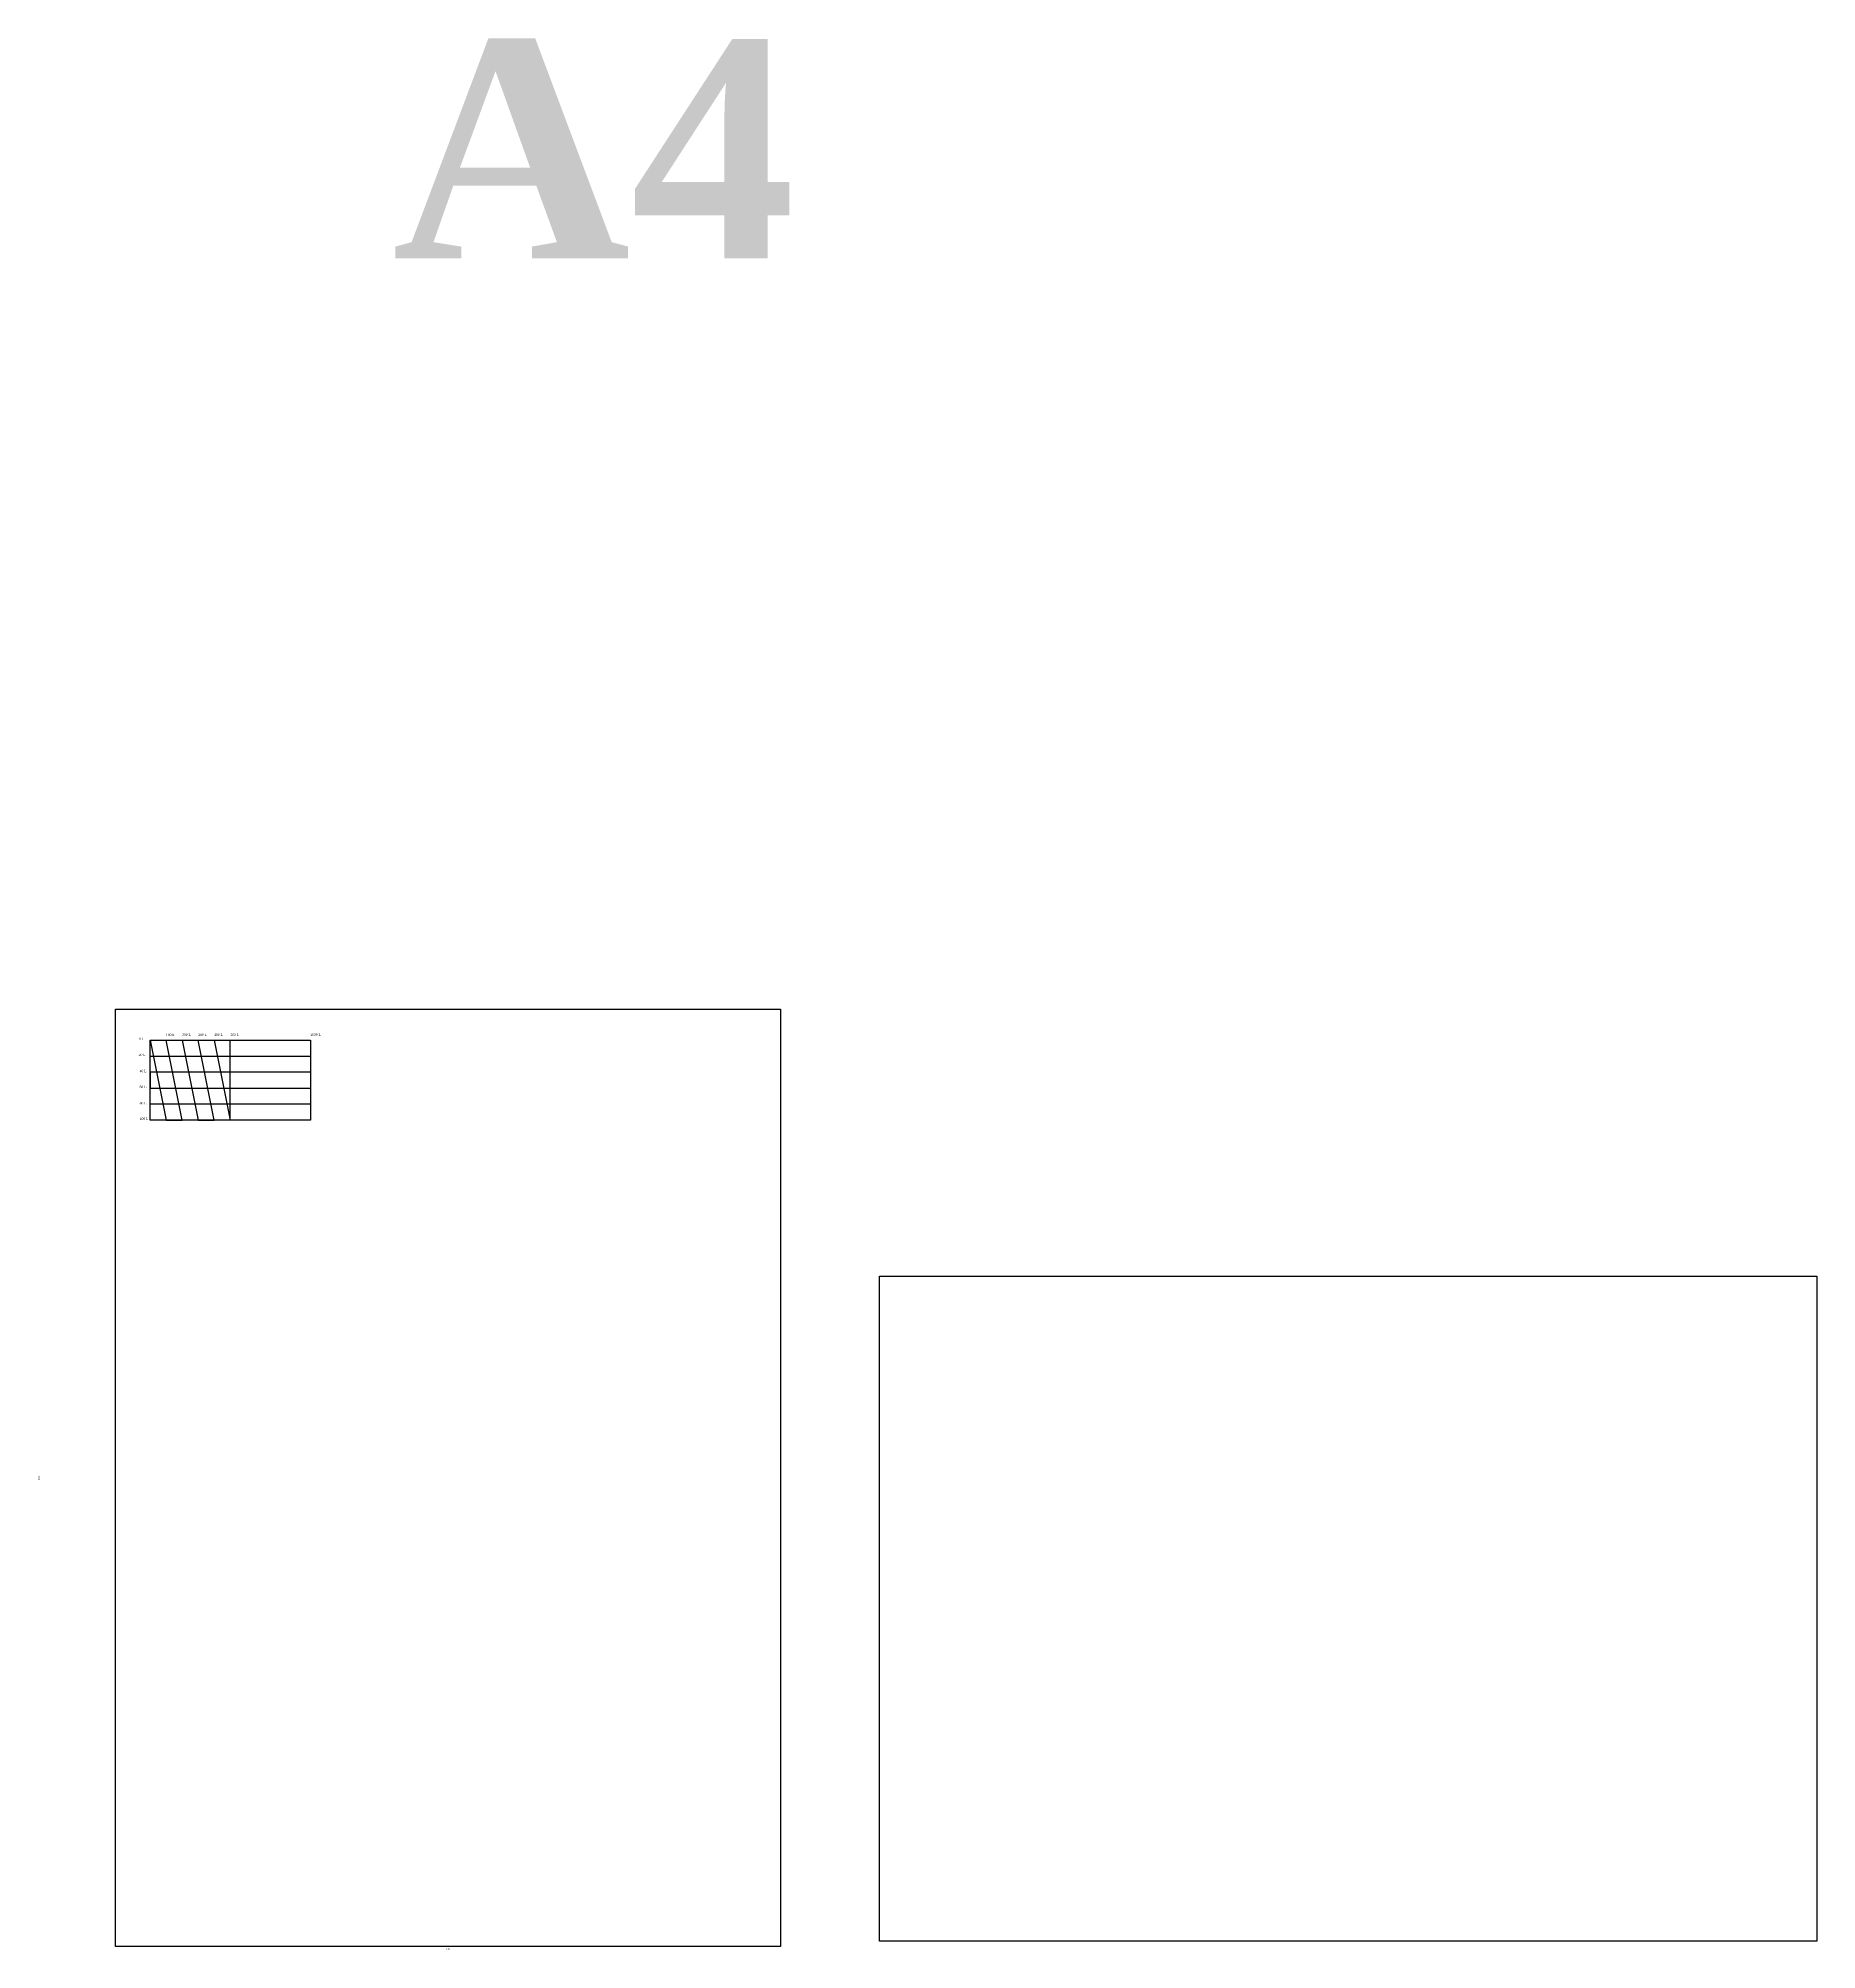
# Model space of a CAD drawing. Header units: inches. Extents: x -632136 to 122197, y -2623 to 455295.
# Drawn here: x -238407 to -150478, y 179019 to 273531 of the extents above; entities that cross this region are included whole.
import ezdxf

# ---------------------------------------------------------------- set-up
doc = ezdxf.new("R2010")
doc.units = ezdxf.units.IN
doc.header["$MEASUREMENT"] = 0
doc.styles.get("Standard").update_dxf_attribs({"font": '', "height": 60})
doc.styles.get('Standard').set_extended_font_data('Kalpurush ANSI')
doc.dimstyles.get("Standard").update_dxf_attribs({"dimtxt": 120, "dimasz": 10, "dimexe": 0.18, "dimexo": 0.0625, "dimgap": 0.09, "dimtad": 0, "dimtoh": 1, "dimdec": 0, "dimzin": 0, "dimdsep": 46, "dimlunit": 4, "dimtxsty": 'Standard', "dimcen": 0.09, "dimse1": 1, "dimse2": 1, "dimsd1": 1, "dimsd2": 1, "dimclre": 3, "dimclrt": 1, "dimadec": 0, "dimazin": 0, "dimtfac": 1, "dimtdec": 0, "dimtofl": 0, "dimtmove": 0, "dimatfit": 3, "dimfxl": 1, "dimtfillclr": 7, "dimtolj": 1, "dimtzin": 0, "dimarcsym": 0})

# ---------------------------------------------------------------- blocks, each defined once
blk = doc.blocks.new('*D2')
at = {"layer": 'Defpoints', "color": 0, "lineweight": 30}
for p in [(-234584, 179187), (-201716, 179187), (-201716, 179058)]:
    blk.add_point(p, dxfattribs=at)
at = {"color": 1, "insert": (-218152, 179058), "char_height": 60, "attachment_point": 5}
blk.add_mtext("\\A1;2739'", dxfattribs=at)
blk = doc.blocks.new('*D3')
at = {"layer": 'Defpoints', "color": 0, "lineweight": 30}
for p in [(-234584, 225519), (-238368, 179187), (-234584, 179187)]:
    blk.add_point(p, dxfattribs=at)
at = {"color": 1, "insert": (-238368, 202353), "char_height": 60, "attachment_point": 5, "rotation": 90}
blk.add_mtext("\\A1;3861'", dxfattribs=at)

msp = doc.modelspace()

# ---------------------------------------------------------------- linework, layer by layer
at = {"color": 5}
for p, q in [((-232871.4, 223202.9), (-224951.4, 223202.9)), ((-224951.4, 223202.9), (-224951.4, 222410.9)), ((-224951.4, 222410.9), (-232871.4, 222410.9)), ((-232871.4, 222410.9), (-232871.4, 221618.9)), ((-232871.4, 221618.9), (-224951.4, 221618.9)), ((-224951.4, 221618.9), (-224951.4, 220826.9)), ((-224951.4, 220826.9), (-232871.4, 220826.9))]:
    msp.add_line(p, q, dxfattribs=at)
for points in [[(-234584.3, 225518.6), (-201716.3, 225518.6), (-201716.3, 179186.6), (-234584.3, 179186.6), (-234584.3, 225518.6)], [(-232871.4, 223994.9), (-232079.4, 223994.9), (-231287.4, 223994.9), (-230495.4, 223994.9), (-229703.4, 223994.9), (-228911.4, 223994.9), (-224951.4, 223994.9), (-224951.4, 223202.9), (-224951.4, 222410.9), (-224951.4, 221618.9), (-224951.4, 220826.9), (-224951.4, 220034.9), (-228911.4, 220034.9), (-229703.4, 220034.9), (-230495.4, 220034.9), (-231287.4, 220034.9), (-232079.4, 220034.9), (-232871.4, 220034.9), (-232871.4, 220826.9), (-232871.4, 221618.9), (-232871.4, 222410.9), (-232871.4, 223202.9), (-232871.4, 223994.9), (-232079.4, 220034.9), (-231287.4, 220034.9), (-232079.4, 223994.9), (-231287.4, 223994.9), (-230495.4, 220034.9), (-229703.4, 220034.9), (-230495.4, 223994.9), (-229703.4, 223994.9), (-228911.4, 220034.9), (-228911.4, 223994.9)], [(-150478.1, 212317.1), (-150478.1, 179449.1), (-196810.1, 179449.1), (-196810.1, 212317.1), (-150478.1, 212317.1)]]:
    msp.add_lwpolyline(points, dxfattribs=at)

# ---------------------------------------------------------------- texts
at = {"color": 5, "attachment_point": 1}
for s, insert, char_height, width in [('{\\fTimes New Roman|b1|i0|c0|p18;A4}', (-220904.8, 273442.4), 10800, 111354.746), ('{\\fTimes New Roman|b0|i0|c0|p18;0 L}', (-233428.9, 224118.7), 120, 687.118), ('{\\fTimes New Roman|b0|i0|c0|p18;100 L}', (-232094.8, 224318.8), 120, 687.118), ('{\\fTimes New Roman|b0|i0|c0|p18;200 L}', (-231292.6, 224322.2), 120, 687.118), ('{\\fTimes New Roman|b0|i0|c0|p18;300 L}', (-230497.8, 224321.4), 120, 687.118), ('{\\fTimes New Roman|b0|i0|c0|p18;400 L}', (-229712.1, 224322.5), 120, 687.118), ('{\\fTimes New Roman|b0|i0|c0|p18;500 L}', (-228911.3, 224322.5), 120, 687.118), ('{\\fTimes New Roman|b0|i0|c0|p18;1000 L}', (-224956.4, 224325), 120, 687.118), ('{\\fTimes New Roman|b0|i0|c0|p18;20 L}', (-233442.4, 223330.5), 120, 687.118), ('{\\fTimes New Roman|b0|i0|c0|p18;40 L}', (-233394.3, 222528.5), 120, 687.118), ('{\\fTimes New Roman|b0|i0|c0|p18;60 L}', (-233399.8, 221741.3), 120, 687.118), ('{\\fTimes New Roman|b0|i0|c0|p18;80 L}', (-233394.8, 220937.7), 120, 687.118), ('{\\fTimes New Roman|b0|i0|c0|p18;100 L}', (-233393.6, 220170.4), 120, 687.118)]:
    msp.add_mtext(s, dxfattribs=dict(at, insert=insert, char_height=char_height, width=width))

# ---------------------------------------------------------------- dimensions: what is measured, and where the dimension line sits
at = {"color": 5}
dim = msp.add_aligned_dim(p1=(-234584.3, 225518.6), p2=(-234584.3, 179186.6), distance=-3783.6, dimstyle='Standard', override={"dimpost": '\\X'}, dxfattribs=at)
dim.commit()
dim.dimension.update_dxf_attribs({"geometry": '*D3', "text_midpoint": (-238367.9, 202352.6)})
dim = msp.add_linear_dim(base=(-201716.3, 179058.3), p1=(-234584.3, 179186.6), p2=(-201716.3, 179186.6), angle=0, dimstyle='Standard', override={"dimpost": '\\X'}, dxfattribs=at)
dim.commit()
dim.dimension.update_dxf_attribs({"geometry": '*D2', "text_midpoint": (-218152.1, 179058.3), "dimtype": 161})

doc.saveas('drawing.dxf')
